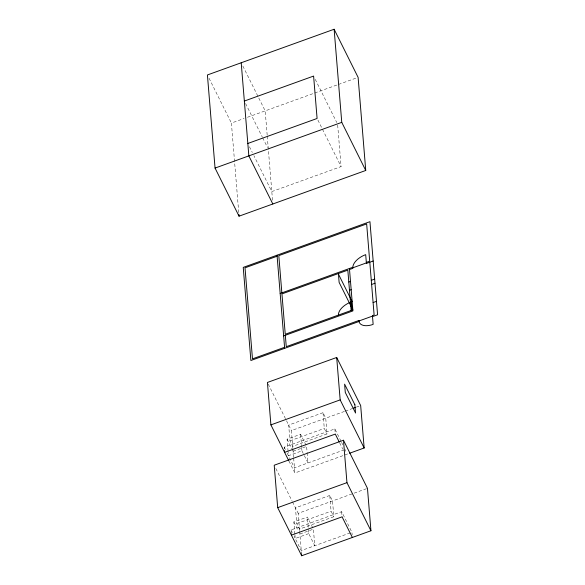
<?xml version="1.0" encoding="UTF-8"?>
<svg xmlns="http://www.w3.org/2000/svg" width="585" height="585" viewBox="0 0 585 585"><rect width="100%" height="100%" fill="white"/><g stroke="black" fill="none" stroke-linecap="round" stroke-linejoin="round"><path stroke-width="0.44" stroke-dasharray="2.92 2.19" d="M238.738 212.567L231.404 123.069L244.069 118.499M247.455 117.278L337.655 84.737M338.503 84.43L357.26 77.666M337.669 125.073L341.077 166.586L271.806 191.58L253.919 155.698M323 412.681L288.668 425.068L289.963 440.834L292.705 446.333L327.03 433.946L325.735 418.18L323 412.681L324.287 428.447L327.03 433.946M292.888 448.615L291.41 430.567L344.426 411.438M345.282 411.131L352.126 408.659M356.404 407.116L358.963 406.195M288.076 451.364L287.074 439.167L300.595 434.289L306.62 446.384L307.191 453.353M289.963 440.834L324.287 428.447M284.325 448.914L284.186 447.196L334.869 428.907L341.194 441.595M293.107 451.254L306.62 446.384M301.663 447.357L301.948 450.845L288.434 455.722L288.149 452.234M344.287 449.836L294.46 467.81L286.95 452.746M288.953 461.09L294.891 472.987L348.762 453.55M329.786 495.451L295.454 507.831L296.749 523.604L299.491 529.096L333.823 516.716L332.529 500.95L329.786 495.451L331.081 511.217L333.823 516.716M299.6 530.478L298.196 513.33L367.468 488.343M294.862 534.127L293.867 521.93L307.381 517.06L313.406 529.147L314.767 545.703L308.741 533.608L307.381 517.06M296.749 523.604L331.081 511.217M291.323 534.273L290.972 529.959L341.655 511.678L351.936 532.291L352.148 534.88M299.893 534.025L313.406 529.147M308.741 533.608L295.22 538.485L294.935 535.004M350.218 532.913L301.253 550.58L294.138 536.306M315.242 79.326L336.784 122.543M317.904 120.108L341.077 166.586M242.833 66.032L265.188 110.879L267.191 135.289M245.561 103.501L262.234 136.927M262.636 137.746L267.52 147.53M249.451 146.733L252.296 152.436M209.042 78.222L231.404 123.069M341.589 442.392L342.773 444.768M339.644 442.801L342.803 449.148M301.948 450.845L303.959 454.874M304.361 455.678L307.981 462.932L307.264 454.223M268.237 384.089L286.123 419.964M286.533 420.783L291.41 430.567M287.074 439.167L292.705 450.45M284.186 447.196L285.37 449.572M275.835 468.483L292.098 501.104M292.507 501.915L298.196 513.33M293.867 521.93L298.284 530.8M290.972 529.959L292.551 533.132M345.15 449.529L345.289 451.247M334.869 428.907L335.293 434.077M341.655 511.678L342.079 516.847M300.595 434.289L301.597 446.487M267.265 136.195L272.537 200.443M292.961 449.521L293.604 457.353M293.677 458.23L294.891 472.987M299.674 531.385L301.604 554.887"/><path stroke-width="0.88" d="M334.123 29.25L207.419 74.96L215.053 168.078L239.038 216.179L365.749 170.469L358.108 77.359L334.123 29.25L341.764 122.36L365.749 170.469M244.347 101.051L313.611 76.065L317.092 118.477L247.821 143.471M215.053 168.078L341.764 122.36M277.114 256.237L245.013 267.82L252.479 358.861L284.581 347.285M280.164 293.487L352.813 267.272L352.901 268.31L349.516 269.531M366.327 262.402L369.705 261.181L366.656 223.938L278.804 255.63L281.853 292.873M366.371 262.914L352.857 267.791A14.603 7.89 -26.5 0 1 365.691 254.643L366.415 263.433L373.171 260.998M348.806 282.036L350.495 281.429M371.278 280.317L374.656 279.103M349.486 290.314L351.175 289.707M371.614 284.456L374.992 283.242M350.459 302.211L352.148 301.604L338.444 274.109L339.124 282.387L352.828 309.874L285.253 334.254L281.941 293.911L347.826 270.138L351.139 310.489M373.098 302.562L376.484 301.341M283.645 335.9L352.916 310.913L349.435 268.493M372.469 316.105L358.956 320.982A14.603 7.89 -26.5 0 0 373.15 324.382L372.433 315.586L374.122 314.979L369.793 262.212M372.513 316.624L377.581 314.796L369.947 221.678L243.236 267.396L250.877 360.506L359 321.501L358.912 320.463L286.27 346.671L285.334 335.293M349.618 453.236L364.155 447.993L360.674 405.573L336.689 357.472L267.425 382.458L270.899 424.878L288.793 460.753M270.899 424.878L340.17 399.884L336.689 357.472M352.982 408.352L355.548 407.431M343.475 440.234L274.211 465.221L277.692 507.641L301.677 555.75L370.941 530.763L367.468 488.343L343.475 440.234L346.956 482.654L370.941 530.763M277.692 507.641L346.956 482.654M291.396 535.136L342.079 516.847L352.36 537.461M272.829 203.989L248.844 155.888L241.203 62.77M340.17 399.884L364.155 447.993M339.249 442.011L335.293 434.077L284.61 452.366L284.464 450.64M351.98 310.182L351.307 301.904A14.603 7.89 -26.5 0 0 338.466 315.059M277.027 255.206L284.661 348.316M301.524 553.944L301.677 555.75M238.892 214.373L239.038 216.179M354.883 404.761L344.602 384.148L345.282 392.425L355.563 413.039L354.883 404.761"/></g></svg>
